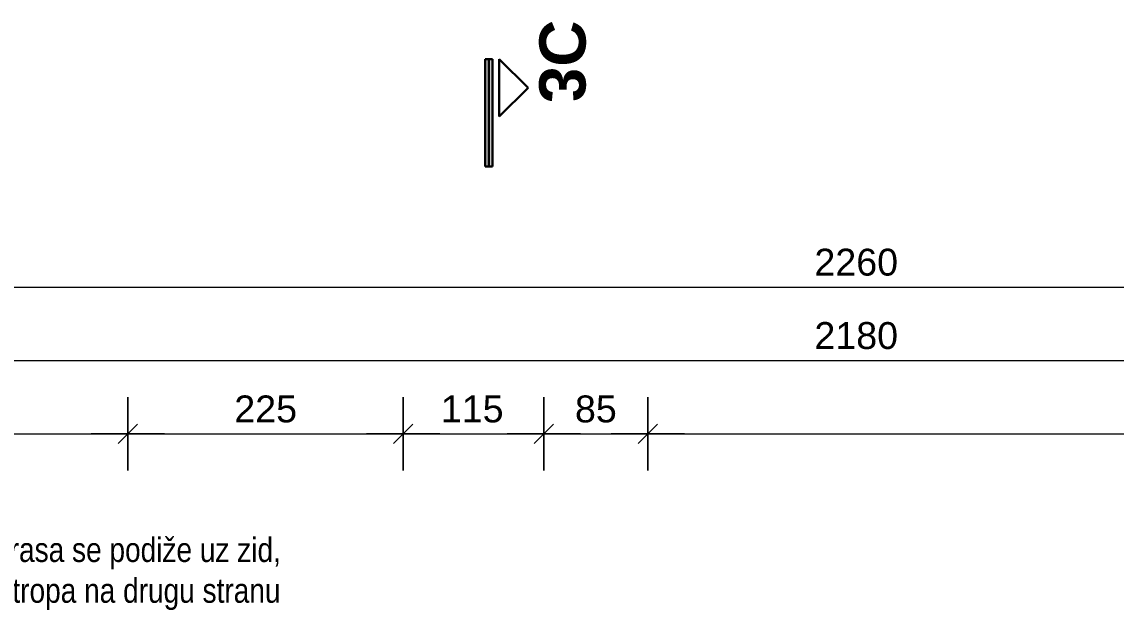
# Model space of a CAD drawing. Header units: millimetres. Extents: x 47998 to 491357, y 29487 to 305355.
# Drawn here: x 49244 to 50138, y 30740 to 31221 of the extents above; entities that cross this region are included whole.
import ezdxf

# ---------------------------------------------------------------- set-up
doc = ezdxf.new("R2010")
doc.units = ezdxf.units.MM
doc.styles.add('GP kota 28.53_PBS_arhitektura$0$KOTE', font='arial.ttf')
doc.styles.add('GP kota 28.53_PBS_arhitektura$0$PRESJEK', font='arialbd.ttf', dxfattribs={"width": 0.7, "height": 75})
doc.styles.add('MtXpl_Arial_Narrow', font='ARIALN.TTF')

msp = doc.modelspace()

# ---------------------------------------------------------------- hatches: boundary and pattern name
at = {"linetype": 'Continuous', "lineweight": 30}
for points in [[(49622.74, 31190.78), (49625.68, 31190.78), (49625.68, 31103.05), (49622.74, 31103.05)], [(49628.62, 31103.05), (49625.68, 31103.05), (49625.68, 31190.78), (49628.62, 31190.78)]]:
    msp.add_hatch(color=5, dxfattribs=at).paths.add_polyline_path(points)

# ---------------------------------------------------------------- linework, layer by layer
at = {"color": 5, "linetype": 'Continuous', "lineweight": 30}
for p, q in [((49628.62, 31190.78), (49622.74, 31190.78)), ((49622.74, 31103.05), (49622.74, 31190.78)), ((49625.68, 31103.05), (49625.68, 31190.78)), ((49628.62, 31103.05), (49628.62, 31190.78)), ((49657.75, 31167.33), (49634.23, 31190.85)), ((49634.23, 31143.8), (49634.23, 31190.85)), ((49657.75, 31167.33), (49634.23, 31143.8)), ((49628.62, 31103.05), (49622.74, 31103.05))]:
    msp.add_line(p, q, dxfattribs=at)
at = {"color": 2, "linetype": 'Continuous', "lineweight": 20}
for p, q in [((48796.43, 31004.36), (51054.93, 31004.36)), ((48836.43, 30944.36), (51014.93, 30944.36)), ((49330.68, 30914.36), (49330.68, 30854.36)), ((49330.68, 30854.36), (49330.68, 30914.36)), ((49555.68, 30854.36), (49555.68, 30914.36)), ((49555.68, 30914.36), (49555.68, 30854.36)), ((49670.68, 30914.36), (49670.68, 30854.36)), ((49670.68, 30854.36), (49670.68, 30914.36)), ((49755.68, 30914.36), (49755.68, 30854.36)), ((49755.68, 30854.36), (49755.68, 30914.36)), ((49322.72, 30876.41), (49338.63, 30892.32)), ((49338.63, 30892.32), (49322.72, 30876.41)), ((49563.63, 30892.32), (49547.72, 30876.41)), ((49547.72, 30876.41), (49563.63, 30892.32)), ((49662.72, 30876.41), (49678.63, 30892.32)), ((49678.63, 30892.32), (49662.72, 30876.41)), ((49747.72, 30876.41), (49763.63, 30892.32)), ((49763.63, 30892.32), (49747.72, 30876.41)), ((48836.43, 30884.36), (49329.93, 30884.36)), ((49300.68, 30884.36), (49360.68, 30884.36)), ((49360.68, 30884.36), (49300.68, 30884.36)), ((49331.43, 30884.36), (49554.93, 30884.36)), ((49585.68, 30884.36), (49525.68, 30884.36)), ((49525.68, 30884.36), (49585.68, 30884.36)), ((49556.43, 30884.36), (49669.93, 30884.36)), ((49640.68, 30884.36), (49700.68, 30884.36)), ((49700.68, 30884.36), (49640.68, 30884.36)), ((49671.43, 30884.36), (49754.93, 30884.36)), ((49725.68, 30884.36), (49785.68, 30884.36)), ((49785.68, 30884.36), (49725.68, 30884.36)), ((49756.43, 30884.36), (50929.93, 30884.36))]:
    msp.add_line(p, q, dxfattribs=at)

# ---------------------------------------------------------------- texts
at = {"color": 2, "linetype": 'Continuous', "lineweight": 20, "style": 'GP kota 28.53_PBS_arhitektura$0$KOTE'}
for s, p in [('2260', (49891.78, 31013.78)), ('2180', (49891.78, 30953.78)), ('225', (49417.7, 30893.78)), ('115', (49586.48, 30893.78)), ('85', (49696.08, 30893.78))]:
    msp.add_text(s, height=22, dxfattribs=at).set_placement(p)
at = {"color": 1, "linetype": 'Continuous', "lineweight": -3, "style": 'MtXpl_Arial_Narrow'}
for s, p in [('Kabelska trasa se podiže uz zid,', (49127.19, 30779.67)), ('te se vodi preko stropa na drugu stranu', (49056.79, 30746.34))]:
    msp.add_text(s, height=20, dxfattribs=at).set_placement(p)
at = {"color": 5, "linetype": 'Continuous', "lineweight": 30, "style": 'GP kota 28.53_PBS_arhitektura$0$PRESJEK', "text_generation_flag": 4, "width": 1}
msp.add_attdef('3C', (49666.99, 31155.19), '', height=37.78, rotation=90, dxfattribs=at)

doc.saveas('drawing.dxf')
